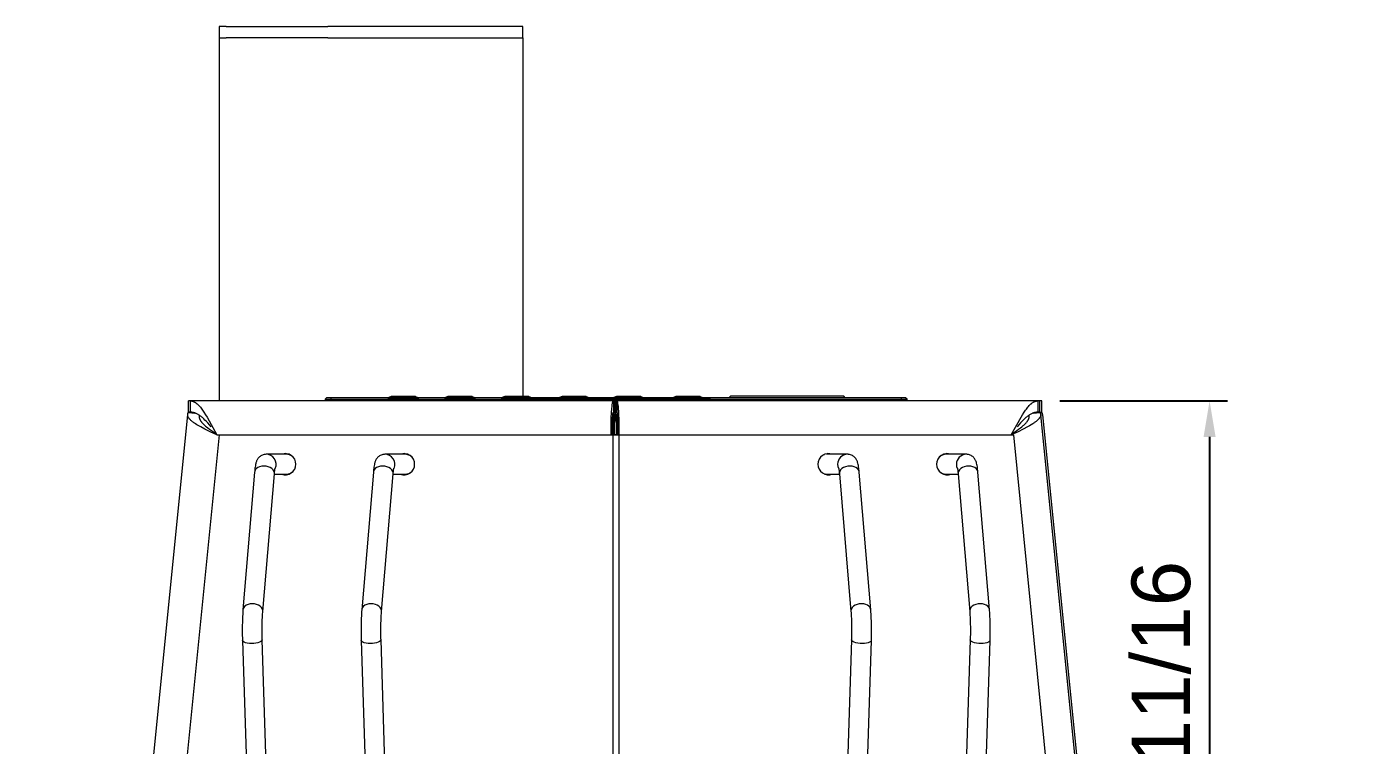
# Model space of a CAD drawing. Header units: inches. Extents: x -8 to 201, y -1 to 136.
# Drawn here: x 152.2 to 188.99, y 116.11 to 136.07 of the extents above; entities that cross this region are included whole.
import ezdxf

# ---------------------------------------------------------------- set-up
doc = ezdxf.new("R2010")
doc.units = ezdxf.units.IN
doc.layers.add('ZANO_R', color=7, linetype='Continuous', lineweight=0)
doc.layers.add('ZANO_W', color=1, linetype='Continuous', lineweight=0)
doc.styles.get("Standard").update_dxf_attribs({"font": 'arial.ttf'})
doc.dimstyles.new('amerykanie', dxfattribs={"dimtxt": 50, "dimasz": 50, "dimexe": 0.5, "dimexo": 0.5, "dimgap": 1, "dimtad": 1, "dimdec": 0, "dimzin": 0, "dimlunit": 5, "dimtxsty": 'Standard', "dimcen": 0.09, "dimclrd": 1, "dimclre": 1, "dimclrt": 1, "dimazin": 0, "dimtfac": 1, "dimtdec": 0, "dimtmove": 0, "dimatfit": 3, "dimfxl": 1, "dimtzin": 0, "dimarcsym": 1})

# ---------------------------------------------------------------- blocks, each defined once
blk = doc.blocks.new('*D476')
at = {"layer": 'ZANO_W', "color": 1, "lineweight": -2}
for p, q in [((180.869, 125.675), (185.521, 125.675)), ((185.021, 124.675), (185.021, 108.957)), ((182.234, 107.957), (185.521, 107.957))]:
    blk.add_line(p, q, dxfattribs=at)
at = {"layer": 'ZANO_W', "color": 1}
for points in [[(185.187, 124.675), (184.854, 124.675), (185.021, 125.675)], [(184.854, 108.957), (185.187, 108.957), (185.021, 107.957)]]:
    blk.add_solid(points, dxfattribs=at)
at = {"layer": 'ZANO_W', "color": 1, "insert": (183.68, 116.816), "char_height": 1.625, "attachment_point": 5, "rotation": 90}
blk.add_mtext('17 11/16', dxfattribs=at)
blk = doc.blocks.new('*D477')
at = {"layer": 'ZANO_W', "color": 1, "lineweight": -2}
blk.add_arc((154.943, 107.957), 5.938, 93.9709, 170.339, dxfattribs=at)
at = {"layer": 'ZANO_W', "color": 1}
for points in [[(154.529, 113.714), (154.534, 114.047), (155.532, 113.866)], [(148.923, 108.968), (149.256, 108.94), (149.005, 107.957)]]:
    blk.add_solid(points, dxfattribs=at)
at = {"layer": 'ZANO_W', "color": 1, "insert": (150.058, 113.353), "char_height": 1.625, "attachment_point": 5, "rotation": 42.155}
blk.add_mtext("95%%d41'", dxfattribs=at)

msp = doc.modelspace()

# ---------------------------------------------------------------- linework, layer by layer
at = {"layer": 'ZANO_R'}
for p, q in [((157.73503, 136.06881), (157.53817, 136.06881)), ((157.53817, 136.06881), (157.53817, 135.75383)), ((157.53817, 135.75383), (157.73503, 135.75383)), ((157.53817, 135.75383), (157.53817, 125.67464)), ((157.73503, 136.06881), (160.56092, 136.06881)), ((160.56092, 135.75383), (157.73503, 135.75383)), ((161.11101, 136.06881), (160.56092, 136.06881)), ((160.56092, 135.75383), (161.11101, 135.75383)), ((165.96375, 136.06881), (161.11101, 136.06881)), ((161.11101, 135.75383), (165.96375, 135.75383)), ((165.96375, 135.75383), (165.96375, 136.06881)), ((165.96375, 135.75383), (165.96375, 125.79544)), ((156.74574, 125.67464), (156.6912, 125.67464)), ((156.6912, 125.35967), (156.6912, 125.67464)), ((156.74574, 125.67464), (156.75006, 125.6746)), ((156.74574, 125.35967), (156.74574, 125.67464)), ((168.48071, 125.67464), (156.74574, 125.67464)), ((156.75006, 125.6746), (156.75439, 125.67446)), ((156.75439, 125.67446), (156.75871, 125.67423)), ((156.75871, 125.67423), (156.76302, 125.67391)), ((156.76302, 125.67391), (156.76732, 125.6735)), ((156.76732, 125.6735), (156.77162, 125.673)), ((156.77162, 125.673), (156.7759, 125.67241)), ((156.7759, 125.67241), (156.78018, 125.67173)), ((156.78018, 125.67173), (156.78484, 125.67089)), ((156.78484, 125.67089), (156.78947, 125.66995)), ((156.78947, 125.66995), (156.79409, 125.6689)), ((156.79409, 125.6689), (156.79869, 125.66776)), ((156.79869, 125.66776), (156.80326, 125.66653)), ((156.80326, 125.66653), (156.8078, 125.6652)), ((156.8078, 125.6652), (156.81232, 125.66378)), ((156.81232, 125.66378), (156.81681, 125.66227)), ((156.81681, 125.66227), (156.82124, 125.66069)), ((156.82124, 125.66069), (156.82564, 125.65902)), ((156.82564, 125.65902), (156.83001, 125.65728)), ((156.83001, 125.65728), (156.83434, 125.65546)), ((156.83434, 125.65546), (156.84292, 125.65159)), ((156.84292, 125.65159), (156.85137, 125.64744)), ((156.85137, 125.64744), (156.86084, 125.6424)), ((156.86084, 125.6424), (156.87014, 125.63704)), ((156.87014, 125.63704), (156.87926, 125.63139)), ((156.87926, 125.63139), (156.88822, 125.62548)), ((156.88822, 125.62548), (156.89776, 125.6188)), ((156.89776, 125.6188), (156.9071, 125.61187)), ((156.9071, 125.61187), (156.91627, 125.60469)), ((156.91627, 125.60469), (156.92526, 125.5973)), ((156.92526, 125.5973), (156.93485, 125.58904)), ((156.93485, 125.58904), (156.94425, 125.58057)), ((156.94425, 125.58057), (156.95347, 125.5719)), ((156.95347, 125.5719), (156.96252, 125.56307)), ((156.96252, 125.56307), (156.97275, 125.5527)), ((156.97275, 125.5527), (156.98278, 125.54214)), ((156.98278, 125.54214), (157.00228, 125.52051)), ((157.00228, 125.52051), (157.02266, 125.49643)), ((157.02266, 125.49643), (157.04237, 125.47178)), ((157.04237, 125.47178), (157.063, 125.44465)), ((160.52507, 125.75811), (160.4857, 125.71874)), ((160.4857, 125.71874), (160.64319, 125.71874)), ((160.4857, 125.71874), (160.4857, 125.67464)), ((160.65949, 125.75811), (160.52507, 125.75811)), ((160.64319, 125.71874), (160.65949, 125.75811)), ((160.64319, 125.71874), (165.95288, 125.71874)), ((160.64319, 125.67464), (160.64319, 125.71874)), ((176.45436, 125.75811), (160.65949, 125.75811)), ((162.21806, 125.76253), (162.21806, 125.75811)), ((162.21809, 125.76255), (162.21808, 125.76254)), ((162.21809, 125.76253), (162.65115, 125.76253)), ((162.31481, 125.79544), (162.21815, 125.76257)), ((162.65115, 125.79544), (162.31481, 125.79544)), ((162.98749, 125.79544), (162.65115, 125.79544)), ((162.65115, 125.76253), (163.08421, 125.76253)), ((162.98749, 125.79544), (163.08414, 125.76257)), ((163.08424, 125.76253), (163.08424, 125.75811)), ((163.79293, 125.76253), (163.79293, 125.75811)), ((163.79297, 125.76255), (163.79296, 125.76254)), ((163.79296, 125.76253), (164.22602, 125.76253)), ((163.88968, 125.79544), (163.79303, 125.76257)), ((164.22602, 125.79544), (163.88968, 125.79544)), ((164.56236, 125.79544), (164.22602, 125.79544)), ((164.22602, 125.76253), (164.65909, 125.76253)), ((164.56236, 125.79544), (164.65902, 125.76257)), ((164.65911, 125.76253), (164.65911, 125.75811)), ((165.36781, 125.76253), (165.36781, 125.75811)), ((165.36784, 125.76255), (165.36783, 125.76254)), ((165.36783, 125.76253), (165.8009, 125.76253)), ((165.46456, 125.79544), (165.3679, 125.76257)), ((165.8009, 125.79544), (165.46456, 125.79544)), ((166.13724, 125.79544), (165.8009, 125.79544)), ((165.8009, 125.76253), (166.23396, 125.76253)), ((165.94816, 125.71402), (166.12787, 125.71402)), ((165.94816, 125.67464), (165.94816, 125.71402)), ((165.98753, 125.75339), (165.94818, 125.71404)), ((165.98753, 125.75339), (166.1313, 125.75339)), ((166.12787, 125.71402), (168.5467, 125.71402)), ((166.1313, 125.75339), (168.54842, 125.75339)), ((166.13724, 125.79544), (166.23389, 125.76257)), ((166.23399, 125.76253), (166.23399, 125.75811)), ((166.95961, 125.76253), (166.95961, 125.75811)), ((166.95965, 125.76255), (166.95964, 125.76254)), ((166.95964, 125.76253), (167.3927, 125.76253)), ((167.05637, 125.79544), (166.95971, 125.76257)), ((167.3927, 125.79544), (167.05637, 125.79544)), ((167.72904, 125.79544), (167.3927, 125.79544)), ((167.3927, 125.76253), (167.82577, 125.76253)), ((167.72904, 125.79544), (167.8257, 125.76257)), ((167.82579, 125.76253), (167.82579, 125.75811)), ((168.42912, 125.34692), (168.43759, 125.466)), ((168.43759, 125.466), (168.44261, 125.51796)), ((168.44261, 125.51796), (168.44804, 125.56307)), ((168.44804, 125.56307), (168.45061, 125.58112)), ((168.45061, 125.58112), (168.45349, 125.59912)), ((168.45349, 125.59912), (168.4563, 125.61451)), ((168.4563, 125.61451), (168.45952, 125.62982)), ((168.45952, 125.62982), (168.46089, 125.63559)), ((168.46089, 125.63559), (168.46237, 125.64133)), ((168.46237, 125.64133), (168.46399, 125.64703)), ((168.46399, 125.64703), (168.46577, 125.65269)), ((168.46577, 125.65269), (168.46723, 125.65683)), ((168.46723, 125.65683), (168.46802, 125.65888)), ((168.46802, 125.65888), (168.46886, 125.66092)), ((168.46886, 125.66092), (168.46961, 125.6626)), ((168.46906, 125.76253), (168.46906, 125.75811)), ((168.46909, 125.76255), (168.46908, 125.76254)), ((168.46908, 125.76253), (168.90215, 125.76253)), ((168.56581, 125.79544), (168.46915, 125.76257)), ((168.46961, 125.6626), (168.4704, 125.66426)), ((168.4704, 125.66426), (168.47124, 125.6659)), ((168.47124, 125.6659), (168.47169, 125.66671)), ((168.47169, 125.66671), (168.47215, 125.66751)), ((168.47217, 125.66749), (168.48071, 125.67464)), ((168.48071, 125.67464), (168.48071, 125.35967)), ((168.48071, 125.67464), (168.52008, 125.67464)), ((168.52008, 125.67464), (168.52863, 125.66749)), ((180.25505, 125.67464), (168.52008, 125.67464)), ((168.52008, 125.35967), (168.52008, 125.67464)), ((168.52864, 125.66751), (168.5291, 125.66671)), ((168.5291, 125.66671), (168.52955, 125.6659)), ((168.52955, 125.6659), (168.5304, 125.66426)), ((168.5304, 125.66426), (168.53119, 125.6626)), ((168.53119, 125.6626), (168.53193, 125.66092)), ((168.53193, 125.66092), (168.53277, 125.65888)), ((168.53277, 125.65888), (168.53356, 125.65683)), ((168.53356, 125.65683), (168.53502, 125.65269)), ((168.53502, 125.65269), (168.53681, 125.64703)), ((168.53681, 125.64703), (168.53842, 125.64133)), ((168.53842, 125.64133), (168.5399, 125.63559)), ((168.53977, 125.67465), (168.53977, 125.35967)), ((168.5399, 125.63559), (168.54127, 125.62982)), ((168.54127, 125.62982), (168.5445, 125.61451)), ((168.5445, 125.61451), (168.5473, 125.59912)), ((168.5467, 125.71402), (168.54842, 125.75339)), ((168.5467, 125.71402), (168.58607, 125.71402)), ((168.5467, 125.67464), (168.5467, 125.71402)), ((168.5473, 125.59912), (168.55018, 125.58112)), ((168.54842, 125.75339), (168.58435, 125.75339)), ((168.55018, 125.58112), (168.55275, 125.56307)), ((168.55275, 125.56307), (168.55818, 125.51796)), ((168.55818, 125.51796), (168.56321, 125.466)), ((168.56321, 125.466), (168.57167, 125.34692)), ((168.90215, 125.79544), (168.56581, 125.79544)), ((168.57914, 125.67465), (168.57914, 125.35967)), ((168.58435, 125.75339), (171.00148, 125.75339)), ((168.58607, 125.71402), (168.58435, 125.75339)), ((168.58607, 125.71402), (171.00491, 125.71402)), ((168.58607, 125.67464), (168.58607, 125.71402)), ((169.23848, 125.79544), (168.90215, 125.79544)), ((168.90215, 125.76253), (169.33521, 125.76253)), ((169.23848, 125.79544), (169.33514, 125.76257)), ((169.33524, 125.76253), (169.33524, 125.75811)), ((170.11638, 125.76253), (170.11638, 125.75811)), ((170.11642, 125.76255), (170.11641, 125.76254)), ((170.11641, 125.76253), (170.54947, 125.76253)), ((170.21313, 125.79544), (170.11648, 125.76257)), ((170.54943, 125.79544), (170.21313, 125.79544)), ((170.88581, 125.79544), (170.54947, 125.79544)), ((170.54947, 125.76253), (170.98254, 125.76253)), ((170.88581, 125.79544), (170.98247, 125.76257)), ((170.98256, 125.76253), (170.98256, 125.75811)), ((171.00148, 125.75339), (171.1452, 125.75339)), ((171.00491, 125.71402), (171.18461, 125.71402)), ((171.14524, 125.75339), (171.18459, 125.71404)), ((171.17989, 125.71874), (176.47067, 125.71874)), ((171.18461, 125.67464), (171.18461, 125.71402)), ((171.68522, 125.76203), (171.72458, 125.80139)), ((172.11831, 125.76202), (171.68524, 125.76202)), ((172.11831, 125.80139), (171.72461, 125.80139)), ((174.48046, 125.80139), (172.11831, 125.80139)), ((174.48046, 125.76202), (172.11831, 125.76202)), ((174.87416, 125.80139), (174.48046, 125.80139)), ((174.91353, 125.76202), (174.48046, 125.76202)), ((174.91355, 125.76203), (174.87419, 125.80139)), ((176.58878, 125.75811), (176.45436, 125.75811)), ((176.45436, 125.75811), (176.47067, 125.71874)), ((176.47067, 125.71874), (176.62815, 125.71874)), ((176.47067, 125.71874), (176.47067, 125.67464)), ((176.62815, 125.71874), (176.58878, 125.75811)), ((176.62815, 125.67464), (176.62815, 125.71874)), ((179.93779, 125.44465), (179.95842, 125.47178)), ((179.95842, 125.47178), (179.97813, 125.49643)), ((179.97813, 125.49643), (179.99851, 125.52051)), ((179.99851, 125.52051), (180.01802, 125.54214)), ((180.01802, 125.54214), (180.02804, 125.5527)), ((180.02804, 125.5527), (180.03827, 125.56307)), ((180.03827, 125.56307), (180.04732, 125.5719)), ((180.04732, 125.5719), (180.05655, 125.58057)), ((180.05655, 125.58057), (180.06595, 125.58904)), ((180.06595, 125.58904), (180.07553, 125.5973)), ((180.07553, 125.5973), (180.08452, 125.60469)), ((180.08452, 125.60469), (180.09369, 125.61186)), ((180.09369, 125.61186), (180.10303, 125.6188)), ((180.10303, 125.6188), (180.11256, 125.62548)), ((180.11256, 125.62548), (180.12152, 125.63139)), ((180.12152, 125.63139), (180.13064, 125.63703)), ((180.13064, 125.63703), (180.13994, 125.64239)), ((180.13994, 125.64239), (180.1494, 125.64743)), ((180.1494, 125.64743), (180.15785, 125.65158)), ((180.15785, 125.65158), (180.16643, 125.65545)), ((180.16643, 125.65545), (180.17077, 125.65727)), ((180.17077, 125.65727), (180.17513, 125.65902)), ((180.17513, 125.65902), (180.17953, 125.66068)), ((180.17953, 125.66068), (180.18396, 125.66227)), ((180.18396, 125.66227), (180.18845, 125.66377)), ((180.18845, 125.66377), (180.19297, 125.66519)), ((180.19297, 125.66519), (180.19752, 125.66652)), ((180.19752, 125.66652), (180.20209, 125.66776)), ((180.20209, 125.66776), (180.20669, 125.6689)), ((180.20669, 125.6689), (180.2113, 125.66995)), ((180.2113, 125.66995), (180.21595, 125.67089)), ((180.21595, 125.67089), (180.22061, 125.67173)), ((180.22061, 125.67173), (180.22488, 125.67241)), ((180.22488, 125.67241), (180.22916, 125.673)), ((180.22916, 125.673), (180.23346, 125.6735)), ((180.23346, 125.6735), (180.23777, 125.67391)), ((180.23777, 125.67391), (180.24208, 125.67423)), ((180.24208, 125.67423), (180.2464, 125.67446)), ((180.2464, 125.67446), (180.25073, 125.6746)), ((180.25073, 125.6746), (180.25505, 125.67464)), ((180.25505, 125.67464), (180.25505, 125.35967)), ((180.30959, 125.67464), (180.25505, 125.67464)), ((180.30959, 125.35967), (180.30959, 125.67464)), ((180.36865, 125.67464), (180.30959, 125.67464)), ((180.36865, 125.35967), (180.36865, 125.67464)), ((154.94549, 107.98326), (156.67065, 125.29747)), ((156.67032, 125.28635), (156.67034, 125.29046)), ((156.67044, 125.28224), (156.67032, 125.28635)), ((156.67034, 125.29046), (156.6705, 125.29457)), ((156.67042, 125.28773), (156.67048, 125.29197)), ((156.6705, 125.2835), (156.67042, 125.28773)), ((156.6707, 125.27814), (156.67044, 125.28224)), ((156.67048, 125.29197), (156.67069, 125.2962)), ((156.6705, 125.29457), (156.6708, 125.29867)), ((156.67073, 125.27927), (156.6705, 125.2835)), ((156.67069, 125.2962), (156.67104, 125.30043)), ((156.6711, 125.27405), (156.6707, 125.27814)), ((156.67111, 125.27504), (156.67073, 125.27927)), ((156.6708, 125.29867), (156.67124, 125.30275)), ((156.67104, 125.30043), (156.67154, 125.30463)), ((156.67164, 125.26998), (156.6711, 125.27405)), ((156.67163, 125.27084), (156.67111, 125.27504)), ((156.67124, 125.30275), (156.67182, 125.30682)), ((156.67154, 125.30463), (156.67219, 125.30882)), ((156.6723, 125.26665), (156.67163, 125.27084)), ((156.67232, 125.26592), (156.67164, 125.26998)), ((156.67182, 125.30682), (156.67255, 125.31087)), ((156.67219, 125.30882), (156.67298, 125.31298)), ((156.67311, 125.2625), (156.6723, 125.26665)), ((156.67314, 125.2619), (156.67232, 125.26592)), ((156.67255, 125.31087), (156.6734, 125.31489)), ((156.67298, 125.31298), (156.67391, 125.31712)), ((156.67407, 125.25837), (156.67311, 125.2625)), ((156.67409, 125.2579), (156.67314, 125.2619)), ((156.6734, 125.31489), (156.6744, 125.31888)), ((156.67391, 125.31712), (156.67499, 125.32122)), ((156.67518, 125.25394), (156.67409, 125.2579)), ((156.6744, 125.31888), (156.67553, 125.32283)), ((156.67499, 125.32122), (156.6762, 125.32528)), ((156.69004, 125.21803), (156.67522, 125.25395)), ((156.6762, 125.32528), (156.67756, 125.32929)), ((156.67756, 125.32929), (156.67906, 125.33326)), ((156.67906, 125.33326), (156.68069, 125.33717)), ((156.68069, 125.33717), (156.68245, 125.34102)), ((156.68245, 125.34102), (156.68435, 125.34481)), ((156.68435, 125.34481), (156.68638, 125.34853)), ((156.68638, 125.34853), (156.68853, 125.35218)), ((156.68853, 125.35218), (156.69081, 125.35575)), ((156.69351, 125.2119), (156.69004, 125.21803)), ((156.83316, 125.34862), (156.69081, 125.35575)), ((156.69081, 125.35575), (156.86932, 125.33769)), ((156.74574, 125.35967), (156.6912, 125.35967)), ((156.69716, 125.20588), (156.69351, 125.2119)), ((156.70099, 125.19997), (156.69716, 125.20588)), ((156.70497, 125.19417), (156.70099, 125.19997)), ((156.7095, 125.18793), (156.70497, 125.19417)), ((156.71419, 125.18181), (156.7095, 125.18793)), ((156.71902, 125.17581), (156.71419, 125.18181)), ((156.72398, 125.16991), (156.71902, 125.17581)), ((156.72953, 125.16358), (156.72398, 125.16991)), ((156.73522, 125.15737), (156.72953, 125.16358)), ((156.74102, 125.15127), (156.73522, 125.15737)), ((156.74694, 125.14527), (156.74102, 125.15127)), ((156.75379, 125.35958), (156.74574, 125.35967)), ((156.76015, 125.13256), (156.74694, 125.14527)), ((156.74987, 125.35575), (156.74811, 125.35288)), ((156.74987, 125.35575), (156.81654, 125.35241)), ((156.76184, 125.35929), (156.75379, 125.35958)), ((156.77377, 125.12027), (156.76015, 125.13256)), ((156.76987, 125.35882), (156.76184, 125.35929)), ((156.7779, 125.35817), (156.76987, 125.35882)), ((156.79011, 125.10636), (156.77377, 125.12027)), ((156.78591, 125.35733), (156.7779, 125.35817)), ((156.79389, 125.35631), (156.78591, 125.35733)), ((156.80683, 125.09292), (156.79011, 125.10636)), ((156.80186, 125.35511), (156.79389, 125.35631)), ((156.80979, 125.35373), (156.80186, 125.35511)), ((156.82388, 125.07989), (156.80683, 125.09292)), ((156.81796, 125.35212), (156.80979, 125.35373)), ((156.8261, 125.35033), (156.81796, 125.35212)), ((156.8412, 125.06722), (156.82388, 125.07989)), ((156.8342, 125.34836), (156.8261, 125.35033)), ((156.84225, 125.34622), (156.8342, 125.34836)), ((156.85026, 125.34391), (156.84225, 125.34622)), ((156.85822, 125.34143), (156.85026, 125.34391)), ((156.86612, 125.3388), (156.85822, 125.34143)), ((156.87398, 125.33602), (156.86612, 125.3388)), ((156.88226, 125.3329), (156.87398, 125.33602)), ((156.89048, 125.32962), (156.88226, 125.3329)), ((156.89864, 125.32618), (156.89048, 125.32962)), ((156.90673, 125.32259), (156.89864, 125.32618)), ((156.92272, 125.31499), (156.90673, 125.32259)), ((156.93845, 125.30687), (156.92272, 125.31499)), ((156.95571, 125.29723), (156.93845, 125.30687)), ((156.97267, 125.28704), (156.95571, 125.29723)), ((156.98931, 125.27635), (156.97267, 125.28704)), ((156.98349, 125.25436), (156.98347, 125.25092)), ((156.98347, 125.25092), (156.98352, 125.24747)), ((156.98356, 125.25743), (156.98349, 125.25436)), ((156.98352, 125.24747), (156.98363, 125.24402)), ((156.98369, 125.26049), (156.98356, 125.25743)), ((156.98363, 125.24402), (156.98381, 125.24057)), ((156.98388, 125.26355), (156.98369, 125.26049)), ((156.98381, 125.24057), (156.98406, 125.23713)), ((156.98412, 125.2666), (156.98388, 125.26355)), ((156.98406, 125.23713), (156.98437, 125.23369)), ((156.98441, 125.26965), (156.98412, 125.2666)), ((156.98437, 125.23369), (156.98475, 125.23027)), ((156.98476, 125.2727), (156.98441, 125.26965)), ((156.98475, 125.23027), (156.98519, 125.22684)), ((156.98517, 125.27574), (156.98476, 125.2727)), ((156.98563, 125.27877), (156.98517, 125.27574)), ((156.98519, 125.22684), (156.98573, 125.22322)), ((156.98573, 125.22322), (156.98635, 125.2196)), ((156.98635, 125.2196), (156.98703, 125.216)), ((156.98703, 125.216), (156.98777, 125.2124)), ((156.98777, 125.2124), (156.98859, 125.20883)), ((156.98859, 125.20883), (156.98946, 125.20527)), ((157.00566, 125.26522), (156.98931, 125.27635)), ((156.98946, 125.20527), (156.9914, 125.19819)), ((156.9914, 125.19819), (156.99358, 125.19118)), ((156.99358, 125.19118), (156.99597, 125.18424)), ((156.99597, 125.18424), (156.99858, 125.17737)), ((156.99858, 125.17737), (157.00138, 125.17058)), ((157.00138, 125.17058), (157.00478, 125.16299)), ((157.00478, 125.16299), (157.0084, 125.15551)), ((157.02368, 125.25224), (157.00566, 125.26522)), ((157.0084, 125.15551), (157.01223, 125.14813)), ((157.01223, 125.14813), (157.01626, 125.14085)), ((157.01626, 125.14085), (157.02046, 125.13367)), ((157.02046, 125.13367), (157.02484, 125.1266)), ((157.04137, 125.2388), (157.02368, 125.25224)), ((157.02484, 125.1266), (157.02937, 125.11961)), ((157.02937, 125.11961), (157.03404, 125.11273)), ((157.03404, 125.11273), (157.03956, 125.10493)), ((157.03956, 125.10493), (157.04524, 125.09725)), ((157.05873, 125.22495), (157.04137, 125.2388)), ((157.04524, 125.09725), (157.05107, 125.08968)), ((157.05107, 125.08968), (157.05704, 125.08223)), ((157.05704, 125.08223), (157.06935, 125.06762)), ((157.0758, 125.21074), (157.05873, 125.22495)), ((157.063, 125.44465), (157.08302, 125.41708)), ((157.09459, 125.19444), (157.0758, 125.21074)), ((157.08302, 125.41708), (157.12153, 125.36084)), ((157.11305, 125.17778), (157.09459, 125.19444)), ((157.1491, 125.14352), (157.11305, 125.17778)), ((157.12153, 125.36084), (157.16642, 125.29072)), ((157.18917, 125.10303), (157.1491, 125.14352)), ((157.16642, 125.29072), (157.20952, 125.21948)), ((157.22817, 125.06151), (157.18917, 125.10303)), ((157.20952, 125.21948), (157.48132, 124.72972)), ((168.4187, 125.05677), (168.4227, 125.20753)), ((168.4227, 125.20753), (168.42912, 125.34692)), ((168.44567, 125.02027), (168.45271, 125.16539)), ((168.55172, 125.12344), (168.44908, 125.12344)), ((168.45271, 125.16539), (168.46439, 125.31022)), ((168.46485, 125.31317), (168.46439, 125.31022)), ((168.46485, 125.31317), (168.47423, 125.35223)), ((168.48071, 125.35967), (168.47424, 125.35223)), ((168.48071, 125.35967), (168.52008, 125.35967)), ((168.52655, 125.35223), (168.52008, 125.35967)), ((168.52657, 125.35223), (168.53266, 125.32353)), ((168.53266, 125.32353), (168.53781, 125.29464)), ((168.53781, 125.29464), (168.54201, 125.2656)), ((168.53977, 125.35967), (168.57914, 125.35967)), ((168.54201, 125.2656), (168.54527, 125.23644)), ((168.54527, 125.23644), (168.54756, 125.20719)), ((168.54756, 125.20719), (168.5489, 125.17788)), ((168.54922, 125.17241), (168.5489, 125.17788)), ((168.54922, 125.17241), (168.55483, 125.02491)), ((168.57167, 125.34692), (168.57809, 125.20753)), ((168.57809, 125.20753), (168.58209, 125.05677)), ((179.51947, 124.72972), (179.79127, 125.21948)), ((179.81162, 125.10303), (179.77262, 125.0615)), ((179.79127, 125.21948), (179.83437, 125.29072)), ((179.8517, 125.14352), (179.81162, 125.10303)), ((179.83437, 125.29072), (179.87926, 125.36084)), ((179.88775, 125.17778), (179.8517, 125.14352)), ((179.87926, 125.36084), (179.91777, 125.41708)), ((179.90621, 125.19444), (179.88775, 125.17778)), ((179.92499, 125.21074), (179.90621, 125.19444)), ((179.91777, 125.41708), (179.93779, 125.44465)), ((179.94205, 125.22495), (179.92499, 125.21074)), ((179.93144, 125.06762), (179.94376, 125.08223)), ((179.95942, 125.23879), (179.94205, 125.22495)), ((179.94376, 125.08223), (179.94972, 125.08968)), ((179.94972, 125.08968), (179.95555, 125.09725)), ((179.95555, 125.09725), (179.96123, 125.10493)), ((179.9771, 125.25223), (179.95942, 125.23879)), ((179.96123, 125.10493), (179.96676, 125.11273)), ((179.96676, 125.11273), (179.97143, 125.11961)), ((179.97143, 125.11961), (179.97595, 125.1266)), ((179.97595, 125.1266), (179.98033, 125.13367)), ((179.99512, 125.26521), (179.9771, 125.25223)), ((179.98033, 125.13367), (179.98453, 125.14085)), ((179.98453, 125.14085), (179.98856, 125.14813)), ((179.98856, 125.14813), (179.99239, 125.15551)), ((179.99239, 125.15551), (179.99601, 125.16299)), ((180.01146, 125.27633), (179.99512, 125.26521)), ((179.99601, 125.16299), (179.99941, 125.17058)), ((179.99941, 125.17058), (180.00221, 125.17737)), ((180.00221, 125.17737), (180.00482, 125.18424)), ((180.00482, 125.18424), (180.00722, 125.19118)), ((180.00722, 125.19118), (180.00939, 125.19819)), ((180.00939, 125.19819), (180.01133, 125.20527)), ((180.01133, 125.20527), (180.01221, 125.20883)), ((180.02809, 125.28701), (180.01146, 125.27633)), ((180.01221, 125.20883), (180.01302, 125.2124)), ((180.01302, 125.2124), (180.01377, 125.216)), ((180.01377, 125.216), (180.01445, 125.2196)), ((180.01445, 125.2196), (180.01506, 125.22322)), ((180.01506, 125.22322), (180.0156, 125.22684)), ((180.01563, 125.27574), (180.01517, 125.27877)), ((180.0156, 125.22684), (180.01604, 125.23027)), ((180.01603, 125.2727), (180.01563, 125.27574)), ((180.01638, 125.26965), (180.01603, 125.2727)), ((180.01604, 125.23027), (180.01642, 125.23369)), ((180.01667, 125.2666), (180.01638, 125.26965)), ((180.01642, 125.23369), (180.01673, 125.23713)), ((180.01691, 125.26355), (180.01667, 125.2666)), ((180.01673, 125.23713), (180.01698, 125.24057)), ((180.0171, 125.26049), (180.01691, 125.26355)), ((180.01698, 125.24057), (180.01716, 125.24402)), ((180.01723, 125.25743), (180.0171, 125.26049)), ((180.01716, 125.24402), (180.01728, 125.24747)), ((180.0173, 125.25436), (180.01723, 125.25743)), ((180.01728, 125.24747), (180.01732, 125.25092)), ((180.01732, 125.25092), (180.0173, 125.25436)), ((180.04503, 125.2972), (180.02809, 125.28701)), ((180.06228, 125.30683), (180.04503, 125.2972)), ((180.07802, 125.31497), (180.06228, 125.30683)), ((180.09402, 125.32257), (180.07802, 125.31497)), ((180.10211, 125.32616), (180.09402, 125.32257)), ((180.11027, 125.3296), (180.10211, 125.32616)), ((180.1185, 125.33288), (180.11027, 125.3296)), ((180.12678, 125.33601), (180.1185, 125.33288)), ((180.13464, 125.33879), (180.12678, 125.33601)), ((180.13147, 125.33769), (180.30998, 125.35575)), ((180.14255, 125.34143), (180.13464, 125.33879)), ((180.15052, 125.3439), (180.14255, 125.34143)), ((180.15853, 125.34621), (180.15052, 125.3439)), ((180.16658, 125.34836), (180.15853, 125.34621)), ((180.17691, 125.07989), (180.15959, 125.06722)), ((180.17468, 125.35033), (180.16658, 125.34836)), ((180.30998, 125.35575), (180.16763, 125.34862)), ((180.18282, 125.35212), (180.17468, 125.35033)), ((180.19396, 125.09292), (180.17691, 125.07989)), ((180.191, 125.35373), (180.18282, 125.35212)), ((180.19894, 125.35511), (180.191, 125.35373)), ((180.21068, 125.10636), (180.19396, 125.09292)), ((180.2069, 125.35631), (180.19894, 125.35511)), ((180.21489, 125.35733), (180.2069, 125.35631)), ((180.22702, 125.12027), (180.21068, 125.10636)), ((180.22289, 125.35817), (180.21489, 125.35733)), ((180.23092, 125.35882), (180.22289, 125.35817)), ((180.24064, 125.13256), (180.22702, 125.12027)), ((180.23896, 125.35929), (180.23092, 125.35882)), ((180.247, 125.35958), (180.23896, 125.35929)), ((180.25386, 125.14527), (180.24064, 125.13256)), ((180.24331, 125.35241), (180.25498, 125.35461)), ((180.25505, 125.35967), (180.247, 125.35958)), ((180.25977, 125.15127), (180.25386, 125.14527)), ((180.25498, 125.35461), (180.26673, 125.35642)), ((180.30959, 125.35967), (180.25505, 125.35967)), ((180.26558, 125.15737), (180.25977, 125.15127)), ((180.27126, 125.16358), (180.26558, 125.15737)), ((180.26673, 125.35642), (180.27853, 125.35783)), ((180.27682, 125.16991), (180.27126, 125.16358)), ((180.28178, 125.17581), (180.27682, 125.16991)), ((180.27853, 125.35783), (180.29036, 125.35884)), ((180.28661, 125.18181), (180.28178, 125.17581)), ((180.29129, 125.18793), (180.28661, 125.18181)), ((180.29036, 125.35884), (180.30223, 125.35946)), ((180.29582, 125.19417), (180.29129, 125.18793)), ((180.2998, 125.19997), (180.29582, 125.19417)), ((180.30363, 125.20588), (180.2998, 125.19997)), ((180.30223, 125.35946), (180.31411, 125.35967)), ((180.30728, 125.2119), (180.30363, 125.20588)), ((180.31075, 125.21803), (180.30728, 125.2119)), ((180.30959, 125.35967), (180.36865, 125.35967)), ((180.30998, 125.35575), (180.31226, 125.35218)), ((180.32557, 125.25395), (180.31075, 125.21803)), ((180.31174, 125.35288), (180.36904, 125.35575)), ((180.31226, 125.35218), (180.31442, 125.34853)), ((180.31442, 125.34853), (180.31644, 125.34481)), ((180.31644, 125.34481), (180.31834, 125.34102)), ((180.31834, 125.34102), (180.32011, 125.33717)), ((180.32011, 125.33717), (180.32174, 125.33326)), ((180.32174, 125.33326), (180.32323, 125.32929)), ((180.32323, 125.32929), (180.32459, 125.32528)), ((180.32459, 125.32528), (180.32581, 125.32122)), ((180.32526, 125.32283), (180.32639, 125.31888)), ((180.3267, 125.2579), (180.32561, 125.25394)), ((180.32581, 125.32122), (180.32688, 125.31712)), ((180.32639, 125.31888), (180.32739, 125.31489)), ((180.32765, 125.2619), (180.3267, 125.2579)), ((180.32768, 125.2625), (180.32672, 125.25837)), ((180.32688, 125.31712), (180.32781, 125.31298)), ((180.32739, 125.31489), (180.32825, 125.31087)), ((180.32847, 125.26592), (180.32765, 125.2619)), ((180.32849, 125.26665), (180.32768, 125.2625)), ((180.32781, 125.31298), (180.3286, 125.30882)), ((180.32825, 125.31087), (180.32897, 125.30682)), ((180.32915, 125.26998), (180.32847, 125.26592)), ((180.32916, 125.27084), (180.32849, 125.26665)), ((180.3286, 125.30882), (180.32925, 125.30463)), ((180.32897, 125.30682), (180.32955, 125.30275)), ((180.32969, 125.27405), (180.32915, 125.26998)), ((180.32968, 125.27504), (180.32916, 125.27084)), ((180.32925, 125.30463), (180.32975, 125.30043)), ((180.32955, 125.30275), (180.32999, 125.29867)), ((180.33006, 125.27927), (180.32968, 125.27504)), ((180.33009, 125.27814), (180.32969, 125.27405)), ((180.32975, 125.30043), (180.33011, 125.2962)), ((180.32999, 125.29867), (180.33029, 125.29457)), ((180.33029, 125.2835), (180.33006, 125.27927)), ((180.33035, 125.28224), (180.33009, 125.27814)), ((180.33011, 125.2962), (180.33031, 125.29197)), ((180.33015, 125.29747), (182.0553, 107.98326)), ((180.33029, 125.29457), (180.33045, 125.29046)), ((180.33038, 125.28773), (180.33029, 125.2835)), ((180.33031, 125.29197), (180.33038, 125.28773)), ((180.33047, 125.28635), (180.33035, 125.28224)), ((180.33045, 125.29046), (180.33047, 125.28635)), ((180.37131, 125.35212), (180.36904, 125.35575)), ((180.37345, 125.34842), (180.37131, 125.35212)), ((180.37547, 125.34465), (180.37345, 125.34842)), ((180.37736, 125.34082), (180.37547, 125.34465)), ((180.37913, 125.33692), (180.37736, 125.34082)), ((180.38076, 125.33297), (180.37913, 125.33692)), ((180.38227, 125.32897), (180.38076, 125.33297)), ((180.38363, 125.32491), (180.38227, 125.32897)), ((180.38487, 125.32082), (180.38363, 125.32491)), ((180.38597, 125.31669), (180.38487, 125.32082)), ((180.38582, 125.25836), (180.38672, 125.26219)), ((180.38692, 125.31252), (180.38597, 125.31669)), ((180.38672, 125.26219), (180.3875, 125.26606)), ((180.38774, 125.30832), (180.38692, 125.31252)), ((180.3875, 125.26606), (180.38815, 125.26995)), ((180.38843, 125.3041), (180.38774, 125.30832)), ((180.38815, 125.26995), (180.38867, 125.27386)), ((180.38897, 125.29986), (180.38843, 125.3041)), ((180.38867, 125.27386), (180.38907, 125.27778)), ((180.38897, 125.29986), (182.11439, 107.98298)), ((180.38907, 125.27778), (180.38935, 125.28171)), ((180.38941, 125.29353), (180.38918, 125.29747)), ((180.38935, 125.28171), (180.38949, 125.28565)), ((180.38951, 125.28959), (180.38941, 125.29353)), ((180.38949, 125.28565), (180.38951, 125.28959)), ((157.54039, 124.72972), (155.86921, 107.95732)), ((156.86216, 125.05254), (156.8412, 125.06722)), ((156.8834, 125.03826), (156.86216, 125.05254)), ((156.92658, 125.01078), (156.8834, 125.03826)), ((156.97771, 124.98025), (156.92658, 125.01078)), ((157.02957, 124.95099), (156.97771, 124.98025)), ((157.14917, 124.88801), (157.02957, 124.95099)), ((157.06935, 125.06762), (157.08211, 125.05339)), ((157.08211, 125.05339), (157.09805, 125.03663)), ((157.09805, 125.03663), (157.11446, 125.02033)), ((157.11446, 125.02033), (157.13128, 125.00444)), ((157.13128, 125.00444), (157.14845, 124.98893)), ((157.14845, 124.98893), (157.16798, 124.97198)), ((157.29248, 124.81776), (157.14917, 124.88801)), ((157.16798, 124.97198), (157.18783, 124.95541)), ((157.18783, 124.95541), (157.22833, 124.92324)), ((157.27516, 125.00915), (157.22817, 125.06151)), ((157.22833, 124.92324), (157.27888, 124.88536)), ((157.32118, 124.95593), (157.27516, 125.00915)), ((157.27888, 124.88536), (157.33034, 124.84871)), ((157.48132, 124.72972), (157.29248, 124.81776)), ((157.33034, 124.84871), (157.46604, 124.75752)), ((157.48132, 124.72972), (179.51947, 124.72972)), ((157.54039, 124.72972), (168.4771, 124.72972)), ((168.41804, 124.72972), (168.4187, 125.05677)), ((168.58275, 124.72972), (168.41804, 124.72972)), ((168.44326, 124.875), (168.44567, 125.02027)), ((168.44549, 124.72972), (168.44326, 124.875)), ((168.4771, 107.95732), (168.4771, 124.72972)), ((168.4771, 124.72972), (168.64181, 124.72972)), ((168.55483, 125.02491), (168.55686, 124.87732)), ((168.55686, 124.87732), (168.5553, 124.72972)), ((168.58209, 125.05677), (168.58275, 124.72972)), ((168.64181, 107.95732), (168.64181, 124.72972)), ((168.64181, 124.72972), (179.57853, 124.72972)), ((179.70831, 124.81776), (179.51947, 124.72972)), ((179.53475, 124.75752), (179.67045, 124.84871)), ((179.57853, 124.72972), (181.2497, 107.95732)), ((179.67045, 124.84871), (179.72191, 124.88536)), ((179.72563, 125.00915), (179.67961, 124.95593)), ((179.85162, 124.88801), (179.70831, 124.81776)), ((179.72191, 124.88536), (179.77247, 124.92324)), ((179.77262, 125.0615), (179.72563, 125.00915)), ((179.77247, 124.92324), (179.81296, 124.95541)), ((179.81296, 124.95541), (179.83281, 124.97198)), ((179.83281, 124.97198), (179.85234, 124.98893)), ((179.97122, 124.95099), (179.85162, 124.88801)), ((179.85234, 124.98893), (179.86951, 125.00444)), ((179.86951, 125.00444), (179.88633, 125.02033)), ((179.88633, 125.02033), (179.90274, 125.03663)), ((179.90274, 125.03663), (179.91868, 125.05339)), ((179.91868, 125.05339), (179.93144, 125.06762)), ((180.02308, 124.98025), (179.97122, 124.95099)), ((180.07422, 125.01078), (180.02308, 124.98025)), ((180.11739, 125.03826), (180.07422, 125.01078)), ((180.13863, 125.05254), (180.11739, 125.03826)), ((180.15959, 125.06722), (180.13863, 125.05254)), ((159.40504, 124.19155), (158.84946, 124.19155)), ((162.69969, 124.19155), (162.1441, 124.19155)), ((162.80682, 124.17852), (162.78312, 124.17852)), ((174.3358, 124.17852), (174.31209, 124.17852)), ((174.41922, 124.19155), (174.393, 124.19029)), ((174.97481, 124.19155), (174.41922, 124.19155)), ((174.99021, 124.19111), (174.97481, 124.19155)), ((178.26946, 124.19155), (177.71387, 124.19155)), ((178.28487, 124.19111), (178.26946, 124.19155)), ((158.52545, 123.69862), (158.20362, 119.87482)), ((158.75289, 119.82859), (159.07472, 123.65239)), ((159.0737, 123.64034), (159.40504, 123.64034)), ((161.8201, 123.69862), (161.49827, 119.87482)), ((162.04753, 119.82859), (162.36937, 123.65239)), ((162.36835, 123.64034), (162.69969, 123.64034)), ((174.41922, 123.64034), (174.75056, 123.64034)), ((174.74962, 123.67551), (174.74954, 123.65239)), ((174.74954, 123.65239), (175.07137, 119.82859)), ((175.62064, 119.87482), (175.29881, 123.69862)), ((177.71387, 123.64034), (178.04521, 123.64034)), ((178.04427, 123.67551), (178.04419, 123.65239)), ((178.04419, 123.65239), (178.36603, 119.82859)), ((178.91529, 119.87482), (178.59346, 123.69862)), ((175.07145, 119.8517), (175.07136, 119.82869)), ((178.3661, 119.8517), (178.36602, 119.82869)), ((158.18767, 119.02664), (158.48518, 109.64785)), ((159.03611, 109.66533), (158.7386, 119.04412)), ((161.48232, 119.02664), (161.77983, 109.64785)), ((162.33076, 109.66533), (162.03325, 119.04412)), ((175.08567, 119.04412), (174.78815, 109.66533)), ((175.08658, 119.03538), (175.08567, 119.0441)), ((175.33908, 109.64785), (175.63659, 119.02664)), ((178.38031, 119.04412), (178.0828, 109.66533)), ((178.38122, 119.03538), (178.38031, 119.0441)), ((178.63373, 109.64785), (178.93124, 119.02664))]:
    msp.add_line(p, q, dxfattribs=at)
at = {"layer": 'ZANO_R', "flags": 128}
for points in [[(159.37801, 124.20998), (159.35745, 124.20734), (159.29943, 124.19155)], [(162.686, 124.21091), (162.6521, 124.20734), (162.59409, 124.19155)], [(159.07472, 123.65239), (159.07464, 123.67551), (159.06391, 123.71811), (159.03996, 123.75857), (159.00397, 123.79487), (158.95776, 123.82519), (158.90364, 123.848), (158.84434, 123.86216), (158.78281, 123.86696), (158.72214, 123.86216), (158.66539, 123.848), (158.6154, 123.82519), (158.57466, 123.79487), (158.54522, 123.75857), (158.52857, 123.71811), (158.52545, 123.69862)], [(159.29943, 123.64034), (159.35745, 123.62454), (159.40504, 123.62065)], [(162.36937, 123.65239), (162.36929, 123.67551), (162.35856, 123.71811), (162.3346, 123.75857), (162.29862, 123.79487), (162.25241, 123.82519), (162.19829, 123.848), (162.13898, 123.86216), (162.07745, 123.86696), (162.0168, 123.86216), (161.96004, 123.848), (161.91004, 123.82519), (161.86931, 123.79487), (161.83987, 123.75857), (161.82322, 123.71811), (161.8201, 123.69862)], [(162.59409, 123.64034), (162.6521, 123.62454), (162.686, 123.62097)], [(174.32025, 123.65887), (174.35812, 123.64725), (174.41922, 123.64034)], [(174.70025, 123.91594), (174.70714, 123.85461), (174.72453, 123.80262)], [(175.29881, 123.69862), (175.29569, 123.71811), (175.27904, 123.75857), (175.2496, 123.79487), (175.20887, 123.82519), (175.15887, 123.848), (175.10212, 123.86216), (175.04145, 123.86696), (174.97993, 123.86216), (174.92062, 123.848), (174.8665, 123.82519), (174.82029, 123.79487), (174.78431, 123.75857), (174.76035, 123.71811), (174.74962, 123.67551)], [(177.9949, 123.91594), (178.00179, 123.85461), (178.01919, 123.80262)], [(178.59346, 123.69862), (178.59034, 123.71811), (178.57368, 123.75857), (178.54425, 123.79487), (178.50352, 123.82519), (178.45352, 123.848), (178.39676, 123.86216), (178.3361, 123.86696), (178.27458, 123.86216), (178.21527, 123.848), (178.16115, 123.82519), (178.11494, 123.79487), (178.07896, 123.75857), (178.055, 123.71811), (178.04427, 123.67551)], [(158.75289, 119.82867), (158.75281, 119.8517), (158.74208, 119.8943), (158.71812, 119.93477), (158.68214, 119.97107), (158.63593, 120.00138), (158.58181, 120.02419), (158.5225, 120.03835), (158.46098, 120.04315), (158.40031, 120.03835), (158.34356, 120.02419), (158.29356, 120.00138), (158.25282, 119.97107), (158.22339, 119.93477), (158.20674, 119.8943), (158.20362, 119.87481)], [(162.04754, 119.82867), (162.04746, 119.8517), (162.03673, 119.8943), (162.01277, 119.93477), (161.97678, 119.97107), (161.93058, 120.00138), (161.87646, 120.02419), (161.81715, 120.03835), (161.75563, 120.04315), (161.69496, 120.03835), (161.63821, 120.02419), (161.58821, 120.00138), (161.54748, 119.97107), (161.51804, 119.93477), (161.50139, 119.8943), (161.49827, 119.87481)], [(175.62064, 119.87472), (175.61752, 119.8943), (175.60087, 119.93477), (175.57143, 119.97107), (175.5307, 120.00138), (175.4807, 120.02419), (175.42394, 120.03835), (175.36329, 120.04315), (175.30176, 120.03835), (175.24245, 120.02419), (175.18834, 120.00138), (175.14212, 119.97107), (175.10614, 119.93477), (175.08218, 119.8943), (175.07145, 119.8517)], [(178.9153, 119.87472), (178.91217, 119.8943), (178.89552, 119.93477), (178.86608, 119.97107), (178.82535, 120.00138), (178.77535, 120.02419), (178.7186, 120.03835), (178.65794, 120.04315), (178.59641, 120.03835), (178.5371, 120.02419), (178.48298, 120.00138), (178.43678, 119.97107), (178.40079, 119.93477), (178.37683, 119.8943), (178.3661, 119.8517)], [(158.7386, 119.04413), (158.73768, 119.03538), (158.72578, 119.01441), (158.7007, 118.99448), (158.66371, 118.97661), (158.61666, 118.96168), (158.56192, 118.95045), (158.50222, 118.94348), (158.44056, 118.94112), (158.38003, 118.94348), (158.32367, 118.95045), (158.2743, 118.96168), (158.2344, 118.97661), (158.20597, 118.99448), (158.19044, 119.01441), (158.18766, 119.02666)], [(162.03325, 119.04413), (162.03234, 119.03538), (162.02043, 119.01441), (161.99535, 118.99448), (161.95836, 118.97661), (161.91131, 118.96168), (161.85657, 118.95045), (161.79687, 118.94348), (161.73521, 118.94112), (161.67468, 118.94348), (161.61832, 118.95045), (161.56895, 118.96168), (161.52905, 118.97661), (161.50062, 118.99448), (161.48509, 119.01441), (161.48232, 119.02666)], [(175.63659, 119.02667), (175.63382, 119.01441), (175.61829, 118.99448), (175.58986, 118.97661), (175.54996, 118.96168), (175.50059, 118.95045), (175.44423, 118.94348), (175.3837, 118.94112), (175.32204, 118.94348), (175.26234, 118.95045), (175.20759, 118.96168), (175.16055, 118.97661), (175.12356, 118.99448), (175.09848, 119.01441), (175.08658, 119.03538)], [(178.93124, 119.02667), (178.92847, 119.01441), (178.91294, 118.99448), (178.88451, 118.97661), (178.84461, 118.96168), (178.79524, 118.95045), (178.73888, 118.94348), (178.67835, 118.94112), (178.61669, 118.94348), (178.55699, 118.95045), (178.50224, 118.96168), (178.4552, 118.97661), (178.41821, 118.99448), (178.39313, 119.01441), (178.38122, 119.03538)]]:
    msp.add_lwpolyline(points, dxfattribs=at)
at = {"layer": 'ZANO_R'}
for centre, radius, start, end in [((158.84875, 123.91609), 0.27544, 335.528038, 90.945244), ((159.37742, 123.91674), 0.29434, 359.844414, 110.991132), ((159.40499, 123.91767), 0.27387, 53.732227, 89.989644), ((162.14341, 123.9161), 0.27543, 335.526305, 90.946012), ((162.67207, 123.91674), 0.29434, 359.845189, 110.990356), ((162.69958, 123.91747), 0.27408, 46.252145, 89.977212), ((174.44684, 123.91674), 0.29434, 69.008822, 180.155633), ((174.41909, 123.91753), 0.29371, 68.899931, 87.297384), ((174.97541, 123.91638), 0.27516, 90.126583, 180.091422), ((177.74149, 123.91674), 0.29434, 69.009644, 180.154811), ((177.71398, 123.91745), 0.27409, 90.024133, 133.745048), ((177.71375, 123.9176), 0.29363, 68.897544, 87.298591), ((178.27006, 123.91639), 0.27516, 90.125954, 180.092051), ((159.37746, 123.91508), 0.29429, 248.996467, 0.167988), ((159.40494, 123.9144), 0.27406, 270.02153, 313.828931), ((162.67211, 123.91509), 0.2943, 248.997517, 0.166937), ((162.69958, 123.91442), 0.27408, 270.022788, 313.747855), ((174.4468, 123.91508), 0.29429, 179.831966, 291.00358), ((174.41909, 123.91435), 0.29371, 272.702616, 291.100069), ((177.74145, 123.91509), 0.2943, 179.833063, 291.002483), ((177.71398, 123.91443), 0.27409, 226.254952, 269.975867), ((177.71375, 123.91428), 0.29363, 272.701409, 291.102456)]:
    msp.add_arc(centre, radius, start, end, dxfattribs=at)
for points, knots in [([(168.53977, 125.67465), (168.5352, 125.67113), (168.52606, 125.6641), (168.51298, 125.60791), (168.5011, 125.52058), (168.49101, 125.40216), (168.48314, 125.25809), (168.478, 125.09366), (168.47556, 124.91525), (168.47658, 124.79156), (168.4771, 124.72972)], [0, 0, 0, 0, 0.12499995, 0.24999994, 0.37500046, 0.49999904, 0.62499797, 0.74999849, 0.87499981, 1, 1, 1, 1]), ([(168.64181, 124.72972), (168.64232, 124.79156), (168.64335, 124.91525), (168.64092, 125.09366), (168.63577, 125.25809), (168.62791, 125.40216), (168.61781, 125.52058), (168.60594, 125.60791), (168.59285, 125.6641), (168.58371, 125.67113), (168.57914, 125.67465)], [0, 0, 0, 0, 0.12500019, 0.25000149, 0.37500202, 0.50000096, 0.62499972, 0.75000006, 0.87500027, 1, 1, 1, 1]), ([(168.53977, 125.35967), (168.537, 125.35733), (168.53145, 125.35264), (168.52354, 125.31518), (168.51645, 125.25696), (168.51054, 125.17801), (168.50612, 125.08196), (168.5035, 124.97234), (168.50271, 124.85341), (168.50393, 124.77095), (168.50455, 124.72972)], [0, 0, 0, 0, 0.125000188, 0.250000263, 0.37499975, 0.499997639, 0.624997993, 0.749999819, 0.87499824, 1, 1, 1, 1]), ([(168.61436, 124.72972), (168.61498, 124.77095), (168.61621, 124.85341), (168.6154, 124.97234), (168.61279, 125.08196), (168.60837, 125.17801), (168.60246, 125.25696), (168.59537, 125.31518), (168.58746, 125.35264), (168.58191, 125.35733), (168.57914, 125.35967)], [0, 0, 0, 0, 0.12500183, 0.25000028, 0.37500202, 0.50000255, 0.62500023, 0.74999973, 0.87500012, 1, 1, 1, 1]), ([(158.84946, 124.19155), (158.83065, 124.19045), (158.79345, 124.18829), (158.74136, 124.17167), (158.69583, 124.14778), (158.65801, 124.11847), (158.6278, 124.08626), (158.60457, 124.0532), (158.5872, 124.02067), (158.57387, 123.98827), (158.5626, 123.95267), (158.55097, 123.90398), (158.54094, 123.84372), (158.53204, 123.77164), (158.52758, 123.72218), (158.52545, 123.69862)], [0, 0, 0, 0, 0.06433506, 0.12723755, 0.18629516, 0.24241266, 0.29619483, 0.34855989, 0.40176718, 0.45907676, 0.52719338, 0.61930751, 0.77296648, 0.8918737, 1, 1, 1, 1]), ([(162.1441, 124.19155), (162.12529, 124.19045), (162.08809, 124.18829), (162.03601, 124.17167), (161.99048, 124.14778), (161.95266, 124.11846), (161.92244, 124.08626), (161.89922, 124.0532), (161.88184, 124.02067), (161.86853, 123.98827), (161.85725, 123.95267), (161.84562, 123.90398), (161.83559, 123.84372), (161.82668, 123.77164), (161.82222, 123.72218), (161.8201, 123.69862)], [0, 0, 0, 0, 0.06433526, 0.12723314, 0.18629093, 0.24240862, 0.29619417, 0.34855687, 0.4017662, 0.45907465, 0.52719146, 0.61930591, 0.77296536, 0.89187336, 1, 1, 1, 1]), ([(175.29881, 123.69862), (175.29764, 123.7119), (175.29416, 123.75168), (175.28744, 123.81249), (175.27763, 123.88019), (175.26632, 123.93614), (175.25252, 123.98304), (175.2367, 124.02165), (175.21755, 124.05698), (175.19069, 124.09355), (175.15534, 124.12829), (175.11176, 124.15803), (175.06145, 124.1797), (175.01467, 124.19019), (174.98543, 124.19118), (174.97481, 124.19155)], [0, 0, 0, 0, 0.06023474, 0.18050768, 0.30535939, 0.44432504, 0.539627, 0.5991611, 0.65738961, 0.71547506, 0.77516542, 0.83685419, 0.89987247, 0.96361557, 1, 1, 1, 1]), ([(178.59346, 123.69862), (178.59229, 123.7119), (178.58881, 123.75168), (178.58209, 123.81249), (178.57227, 123.88019), (178.56097, 123.93614), (178.54717, 123.98304), (178.53134, 124.02165), (178.5122, 124.05699), (178.48534, 124.09356), (178.44998, 124.12828), (178.40641, 124.15803), (178.3561, 124.1797), (178.30932, 124.19019), (178.28008, 124.19118), (178.26946, 124.19155)], [0, 0, 0, 0, 0.06023485, 0.18050801, 0.30536042, 0.44432574, 0.53962874, 0.59916294, 0.65738964, 0.71547522, 0.77516907, 0.83685389, 0.89987228, 0.96361552, 1, 1, 1, 1]), ([(159.07472, 123.65239), (159.0757, 123.66356), (159.07844, 123.69493), (159.08301, 123.73653), (159.08806, 123.77305), (159.09187, 123.79507), (159.09441, 123.80588), (159.09419, 123.80512), (159.09413, 123.8049)], [0, 0, 0, 0, 0.134159308, 0.376809849, 0.584819179, 0.77207467, 0.933067683, 1, 1, 1, 1]), ([(162.36937, 123.65239), (162.37035, 123.66356), (162.3731, 123.69493), (162.37766, 123.73653), (162.38272, 123.77305), (162.38652, 123.79507), (162.38906, 123.80588), (162.38884, 123.80512), (162.38878, 123.8049)], [0, 0, 0, 0, 0.13416, 0.37681041, 0.58481965, 0.77207428, 0.93306762, 1, 1, 1, 1]), ([(174.73008, 123.80507), (174.73004, 123.80522), (174.72992, 123.80567), (174.7322, 123.7959), (174.73573, 123.77589), (174.74041, 123.74302), (174.74519, 123.70145), (174.74817, 123.66783), (174.74954, 123.65239)], [0, 0, 0, 0, 0.06936294, 0.21813626, 0.39300464, 0.5928492, 0.81300524, 1, 1, 1, 1]), ([(178.02472, 123.80507), (178.02469, 123.80522), (178.02456, 123.80567), (178.02685, 123.7959), (178.03038, 123.77589), (178.03507, 123.74302), (178.03983, 123.70145), (178.04282, 123.66783), (178.04419, 123.65239)], [0, 0, 0, 0, 0.06936296, 0.21813667, 0.39300496, 0.59284944, 0.81300458, 1, 1, 1, 1]), ([(158.20362, 119.87482), (158.20252, 119.86115), (158.19925, 119.82076), (158.19463, 119.74819), (158.19013, 119.65595), (158.18676, 119.55935), (158.1845, 119.45963), (158.18335, 119.35795), (158.18334, 119.25564), (158.18443, 119.15413), (158.1861, 119.07798), (158.18738, 119.0362), (158.18767, 119.02664)], [0, 0, 0, 0, 0.05959326, 0.17610611, 0.29084655, 0.40438513, 0.51722892, 0.62969525, 0.74199315, 0.85428583, 0.96668662, 1, 1, 1, 1]), ([(158.7386, 119.04412), (158.73813, 119.05993), (158.73676, 119.10574), (158.73526, 119.18455), (158.73445, 119.28001), (158.73471, 119.37609), (158.73601, 119.47095), (158.73834, 119.56284), (158.74161, 119.65006), (158.74577, 119.73074), (158.74967, 119.78934), (158.75218, 119.81994), (158.75289, 119.82859)], [0, 0, 0, 0, 0.05917126, 0.17148047, 0.28411154, 0.39693093, 0.50975574, 0.62236946, 0.73457119, 0.84609385, 0.95654066, 1, 1, 1, 1]), ([(161.49827, 119.87482), (161.49717, 119.86115), (161.4939, 119.82076), (161.48927, 119.74819), (161.48478, 119.65595), (161.48141, 119.55935), (161.47915, 119.45963), (161.478, 119.35795), (161.47798, 119.25564), (161.47908, 119.15413), (161.48074, 119.07798), (161.48202, 119.0362), (161.48232, 119.02664)], [0, 0, 0, 0, 0.05959325, 0.17610636, 0.29084679, 0.40438536, 0.51722902, 0.62969534, 0.74199323, 0.85428596, 0.96668662, 1, 1, 1, 1]), ([(162.03325, 119.04412), (162.03277, 119.05993), (162.03141, 119.10574), (162.0299, 119.18455), (162.0291, 119.28001), (162.02936, 119.37609), (162.03066, 119.47095), (162.03298, 119.56284), (162.03626, 119.65006), (162.04042, 119.73074), (162.04433, 119.78934), (162.04683, 119.81994), (162.04753, 119.82859)], [0, 0, 0, 0, 0.05917141, 0.17148063, 0.28411166, 0.39693106, 0.50975587, 0.62236946, 0.73457121, 0.84609387, 0.95654097, 1, 1, 1, 1]), ([(175.07137, 119.82859), (175.07232, 119.81685), (175.07502, 119.78348), (175.07902, 119.72153), (175.08302, 119.64139), (175.08617, 119.55459), (175.0884, 119.46295), (175.08961, 119.36821), (175.08978, 119.27215), (175.08889, 119.17663), (175.08736, 119.10056), (175.08606, 119.0573), (175.08567, 119.04412)], [0, 0, 0, 0, 0.05866159, 0.16687491, 0.27664038, 0.38777367, 0.49976325, 0.61225675, 0.7250218, 0.83787038, 0.9505922, 1, 1, 1, 1]), ([(175.63659, 119.02664), (175.6371, 119.04362), (175.63857, 119.093), (175.64017, 119.17742), (175.64102, 119.27932), (175.64074, 119.38157), (175.63934, 119.48267), (175.63684, 119.58129), (175.63326, 119.67615), (175.62861, 119.766), (175.62421, 119.83125), (175.62135, 119.86608), (175.62064, 119.87482)], [0, 0, 0, 0, 0.05904595, 0.17167313, 0.28407101, 0.39635375, 0.508661, 0.62111729, 0.73391675, 0.84730959, 0.96168009, 1, 1, 1, 1]), ([(178.36603, 119.82859), (178.36697, 119.81685), (178.36967, 119.78348), (178.37366, 119.72153), (178.37767, 119.64139), (178.38083, 119.55459), (178.38305, 119.46295), (178.38426, 119.36821), (178.38443, 119.27215), (178.38354, 119.17663), (178.38201, 119.10056), (178.38071, 119.0573), (178.38031, 119.04412)], [0, 0, 0, 0, 0.05866158, 0.16687462, 0.27664009, 0.38777355, 0.49976312, 0.61225662, 0.72502167, 0.83787024, 0.95059205, 1, 1, 1, 1]), ([(178.93124, 119.02664), (178.93175, 119.04362), (178.93322, 119.093), (178.93483, 119.17742), (178.93568, 119.27932), (178.93539, 119.38157), (178.934, 119.48267), (178.93149, 119.58129), (178.92791, 119.67615), (178.92325, 119.766), (178.91886, 119.83125), (178.91601, 119.86608), (178.91529, 119.87482)], [0, 0, 0, 0, 0.05904596, 0.17167313, 0.28407103, 0.39635377, 0.50866103, 0.62111733, 0.73391679, 0.84730986, 0.96168008, 1, 1, 1, 1])]:
    msp.add_open_spline(points, degree=3, knots=knots, dxfattribs=at)

# ---------------------------------------------------------------- dimensions: what is measured, and where the dimension line sits
at = {"layer": 'ZANO_W'}
dim = msp.add_linear_dim(base=(185.02055, 107.95732), p1=(180.36865, 125.67464), p2=(181.73362, 107.95732), angle=90, dimstyle='amerykanie', override={"dimtxt": 1.625, "dimasz": 1, "dimgap": 0.5, "dimdec": 4, "dimaunit": 1, "dimadec": 1, "dimtdec": 4, "dimtmove": 1, "dimfrac": 2}, dxfattribs=at)
dim.commit()
dim.dimension.update_dxf_attribs({"geometry": '*D476', "text_midpoint": (183.68034, 116.81598)})
dim = msp.add_angular_dim_2l(base=(152.32078, 113.28462), line1=((-3.00331, 107.95732), (188.98537, 107.95732)), line2=((154.94549, 107.98326), (156.67065, 125.29747)), dimstyle='amerykanie', override={"dimtxt": 1.625, "dimasz": 1, "dimgap": 0.5, "dimdec": 4, "dimaunit": 1, "dimadec": 1, "dimtdec": 4, "dimtmove": 1, "dimfrac": 2}, dxfattribs=at)
dim.commit()
dim.dimension.update_dxf_attribs({"geometry": '*D477', "text_midpoint": (150.05845, 113.35263)})

doc.saveas('drawing.dxf')
